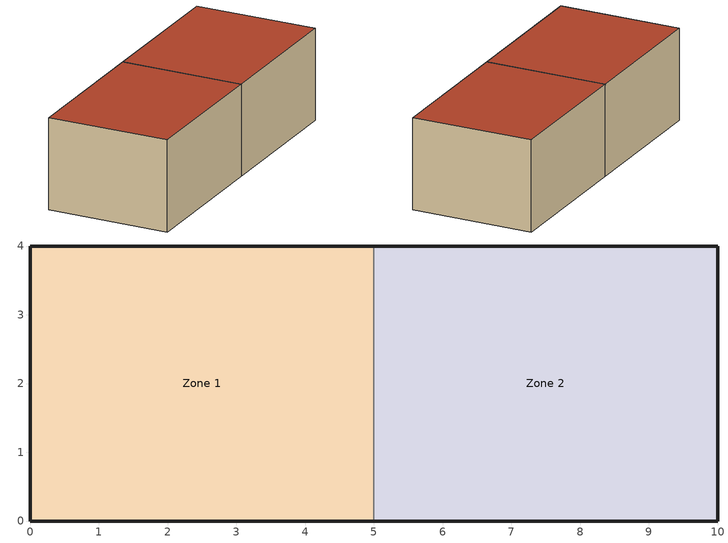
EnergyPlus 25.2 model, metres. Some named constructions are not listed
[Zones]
Zone 1
 floor adiabatic (MISSING_TEST_CONSTRUCTION): 0,0 0,4 5,4 5,0 z0
 wall outside (Construction 1): 5,4 0,4 0,0 5,0 z0:3
 wall to Zone 2 (Construction 1): 5,0 5,4 z0:3
 roof outside (Construction 1): 5,0 5,4 0,4 0,0 z3
Zone 2
 floor adiabatic (Construction 1): 5,0 5,4 10,4 10,0 z0
 wall outside (Construction 1): 5,0 10,0 10,4 5,4 z0:3
 roof outside (Construction 1): 10,0 10,4 5,4 5,0 z3
[Building]
Synthetic two-zone annual weather lighting comparison
[Site:Location]
Site 1: Latitude {deg}=41.98; Longitude {deg}=-87.92; Time Zone {hr}=-6; Elevation {m}=201
[Material]
Synthetic thermal mass: Roughness=Smooth; Thickness {m}=0.1; Conductivity {W/m-K}=0.5; Density {kg/m3}=800; Specific Heat {J/kg-K}=1000; Thermal Absorptance=0.9; Solar Absorptance=0.7; Visible Absorptance=0.7
[Material:NoMass]
Synthetic uniform insulation: Roughness=MediumRough; Thermal Resistance {m2-K/W}=2; Thermal Absorptance=0.9; Solar Absorptance=0.7; Visible Absorptance=0.7
[Construction]
Construction 1: Synthetic thermal mass, Synthetic uniform insulation
[Zone] Multiplier=1; Part of Total Floor Area=Yes
Zone 1; Zone 2
[Space]
Name | Zone
Zone 1 space | Zone 1
Zone 2 space | Zone 2
[Lights] Schedule=Schedule Constant 1; Design Level Calculation Method=Watts/Area; Watts per Floor Area {W/m2}=12; Fraction Replaceable=1
Name | Zone or ZoneList or Space or SpaceList
Lights 1 | Zone 1 space
Lights 2 | Zone 2 space
[ZoneControl:Thermostat] Temperature Difference Between Cutout And Setpoint {deltaC}=0
Name | Zone or ZoneList | Control Type Schedule | Control 1
Zone 1 Thermostat | Zone 1 | Zone 1 Thermostat Schedule | Thermostat Setpoint Dual Setpoint 1
Zone 2 Thermostat | Zone 2 | Zone 2 Thermostat Schedule | Thermostat Setpoint Dual Setpoint 2
[ThermostatSetpoint:DualSetpoint] Heating Setpoint Temperature Schedule=Schedule Constant 2; Cooling Setpoint Temperature Schedule=Schedule Constant 3
Thermostat Setpoint Dual Setpoint 1; Thermostat Setpoint Dual Setpoint 2
[Schedule:Constant]
Name | Hourly Value
Schedule Constant 1 | 1
Schedule Constant 2 | 20
Schedule Constant 3 | 24
[Schedule:Compact]
Zone 1 Thermostat Schedule; Zone 2 Thermostat Schedule: Through: 12/31, For: AllDays, Until: 24:00, 4
